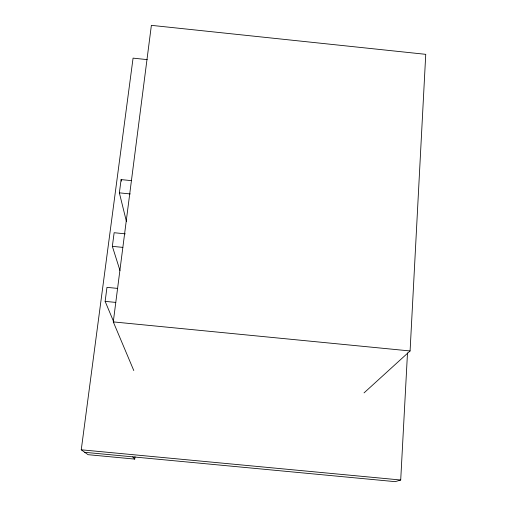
<?xml version="1.0" encoding="UTF-8"?>
<svg xmlns="http://www.w3.org/2000/svg" width="507" height="507" viewBox="0 0 507 507"><rect width="100%" height="100%" fill="white"/><g stroke="black" fill="none" stroke-linecap="round" stroke-linejoin="round"><path stroke-width="0.76" d="M364.045 392.881L410.087 350.958L425.747 54.331L151.378 25.35L113.283 321.894L133.791 370.56M84.758 452.314L395.168 481.65L400.707 480.009L407.501 352.878M147.22 59.617L133.068 58.134L81.253 449.798L88.072 454.684L134.723 459.095L135.008 456.737M113.898 322.275L105.133 301.367L106.971 287.355L117.573 288.401M119.975 270.51L112.351 246.339L114.138 232.719L125.343 233.841M126.452 221.591L119.367 192.844L121.11 179.592L131.212 180.619M81.253 449.798L400.707 480.009M105.133 301.367L115.773 302.413M113.283 321.894L410.087 350.958M112.351 246.339L122.846 247.391M119.367 192.844L130.293 193.947M132.745 456.845L134.723 459.095M121.11 179.592L121.465 181.119"/></g></svg>
